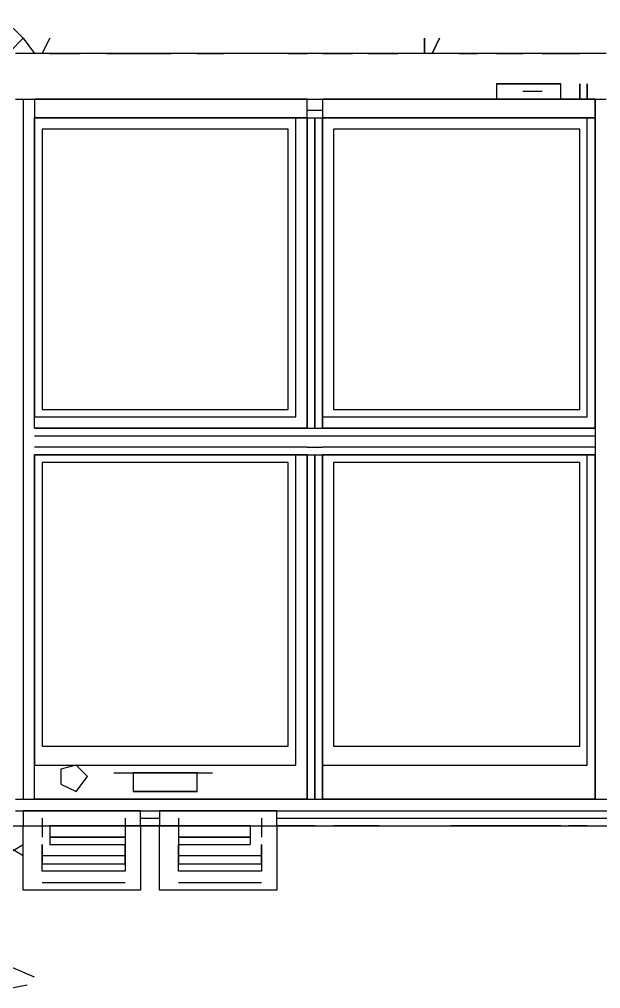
# Model space of a CAD drawing. Header units: millimetres. Extents: x 5 to 415, y 48 to 251.
# Drawn here: x 267.264 to 269.972, y 190.729 to 195.245 of the extents above; entities that cross this region are included whole.
import ezdxf

# ---------------------------------------------------------------- set-up
doc = ezdxf.new("R2010")
doc.units = ezdxf.units.MM
doc.layers.add('P', color=7, linetype='Continuous')

msp = doc.modelspace()

# ---------------------------------------------------------------- linework, layer by layer
at = {"layer": 'P'}
for points in [[(267.194, 195.245), (267.282, 195.157)], [(267.194, 195.245), (267.282, 195.157)], [(267.194, 195.245), (267.282, 195.157)], [(267.159, 195.033), (267.282, 195.157)], [(267.159, 195.033), (267.282, 195.157)], [(267.159, 195.033), (267.282, 195.157)], [(267.159, 195.033), (267.282, 195.157)], [(267.159, 195.033), (267.282, 195.157)], [(267.159, 195.033), (267.282, 195.157)], [(267.282, 195.157), (267.335, 195.086)], [(267.282, 195.157), (267.335, 195.086)], [(267.282, 195.157), (267.335, 195.086)], [(267.406, 195.157), (267.37, 195.086)], [(267.37, 195.086), (267.406, 195.157)], [(267.406, 195.157), (267.37, 195.086)], [(267.37, 195.086), (267.406, 195.157)], [(267.406, 195.157), (267.37, 195.086)], [(267.37, 195.086), (267.406, 195.157)], [(269.152, 195.086), (269.152, 195.157)], [(269.152, 195.157), (269.152, 195.086)], [(269.152, 195.086), (269.152, 195.157)], [(269.152, 195.157), (269.152, 195.086)], [(269.152, 195.086), (269.152, 195.157)], [(269.152, 195.157), (269.152, 195.086)], [(269.222, 195.157), (269.187, 195.086)], [(269.187, 195.086), (269.222, 195.157)], [(269.222, 195.157), (269.187, 195.086)], [(269.187, 195.086), (269.222, 195.157)], [(269.222, 195.157), (269.187, 195.086)], [(269.187, 195.086), (269.222, 195.157)], [(269.998, 195.086), (267.247, 195.086)], [(269.998, 195.086), (267.247, 195.086)], [(269.998, 195.086), (267.247, 195.086)], [(267.406, 195.086), (267.547, 195.086)], [(267.406, 195.086), (267.547, 195.086)], [(267.406, 195.086), (267.547, 195.086)], [(267.97, 195.086), (267.67, 195.086)], [(267.67, 195.086), (267.97, 195.086)], [(267.97, 195.086), (267.67, 195.086)], [(267.67, 195.086), (267.97, 195.086)], [(267.97, 195.086), (267.67, 195.086)], [(267.67, 195.086), (267.97, 195.086)], [(268.093, 195.086), (268.217, 195.086)], [(268.093, 195.086), (268.217, 195.086)], [(268.093, 195.086), (268.217, 195.086)], [(268.517, 195.086), (268.605, 195.086)], [(268.517, 195.086), (268.605, 195.086)], [(268.517, 195.086), (268.605, 195.086)], [(268.676, 195.086), (268.817, 195.086)], [(268.676, 195.086), (268.817, 195.086)], [(268.676, 195.086), (268.817, 195.086)], [(268.887, 195.086), (269.028, 195.086)], [(268.887, 195.086), (269.028, 195.086)], [(268.887, 195.086), (269.028, 195.086)], [(269.311, 195.086), (269.399, 195.086)], [(269.311, 195.086), (269.399, 195.086)], [(269.311, 195.086), (269.399, 195.086)], [(269.487, 195.086), (269.61, 195.086)], [(269.487, 195.086), (269.61, 195.086)], [(269.487, 195.086), (269.61, 195.086)], [(269.699, 195.086), (269.787, 195.086)], [(269.699, 195.086), (269.787, 195.086)], [(269.699, 195.086), (269.787, 195.086)], [(269.787, 195.086), (269.875, 195.086)], [(269.787, 195.086), (269.875, 195.086)], [(269.787, 195.086), (269.875, 195.086)], [(269.487, 194.945), (269.487, 194.874)], [(269.487, 194.945), (269.787, 194.945)], [(269.787, 194.945), (269.487, 194.945)], [(269.487, 194.945), (269.487, 194.874)], [(269.487, 194.945), (269.787, 194.945)], [(269.787, 194.945), (269.487, 194.945)], [(269.487, 194.945), (269.487, 194.874)], [(269.487, 194.945), (269.787, 194.945)], [(269.787, 194.945), (269.487, 194.945)], [(269.699, 194.945), (269.61, 194.945)], [(269.699, 194.945), (269.61, 194.945)], [(269.699, 194.945), (269.61, 194.945)], [(269.699, 194.945), (269.61, 194.945)], [(269.699, 194.945), (269.61, 194.945)], [(269.699, 194.945), (269.61, 194.945)], [(269.787, 194.874), (269.787, 194.945)], [(269.787, 194.874), (269.787, 194.945)], [(269.787, 194.874), (269.787, 194.945)], [(269.875, 194.945), (269.875, 194.874)], [(269.875, 194.945), (269.875, 194.874)], [(269.875, 194.874), (269.875, 194.945)], [(269.875, 194.945), (269.875, 194.874)], [(269.875, 194.945), (269.875, 194.874)], [(269.875, 194.945), (269.875, 194.874)], [(269.875, 194.874), (269.875, 194.945)], [(269.875, 194.945), (269.875, 194.874)], [(269.875, 194.945), (269.875, 194.874)], [(269.875, 194.945), (269.875, 194.874)], [(269.875, 194.874), (269.875, 194.945)], [(269.875, 194.945), (269.875, 194.874)], [(269.91, 194.874), (269.91, 194.945)], [(269.91, 194.874), (269.91, 194.945)], [(269.91, 194.945), (269.91, 194.874)], [(269.91, 194.874), (269.91, 194.945)], [(269.91, 194.874), (269.91, 194.945)], [(269.91, 194.874), (269.91, 194.945)], [(269.91, 194.945), (269.91, 194.874)], [(269.91, 194.874), (269.91, 194.945)], [(269.91, 194.874), (269.91, 194.945)], [(269.91, 194.874), (269.91, 194.945)], [(269.91, 194.945), (269.91, 194.874)], [(269.91, 194.874), (269.91, 194.945)], [(267.247, 194.874), (269.998, 194.874)], [(267.247, 194.874), (269.998, 194.874)], [(267.247, 194.874), (269.998, 194.874)], [(267.282, 194.874), (269.946, 194.874)], [(267.282, 194.874), (267.282, 191.611)], [(267.282, 194.874), (267.282, 191.611)], [(267.282, 194.874), (267.282, 191.611)], [(267.282, 194.874), (267.282, 191.611)], [(267.282, 194.874), (267.282, 194.786)], [(267.282, 194.874), (269.946, 194.874)], [(267.282, 194.874), (267.282, 191.611)], [(267.282, 194.874), (267.282, 191.611)], [(267.282, 194.874), (267.282, 191.611)], [(267.282, 194.874), (267.282, 191.611)], [(267.282, 194.874), (267.282, 194.786)], [(267.282, 194.874), (269.946, 194.874)], [(267.282, 194.874), (267.282, 191.611)], [(267.282, 194.874), (267.282, 191.611)], [(267.282, 194.874), (267.282, 191.611)], [(267.282, 194.874), (267.282, 191.611)], [(267.282, 194.874), (267.282, 194.786)], [(267.335, 194.874), (267.335, 194.786)], [(268.605, 194.874), (267.335, 194.874)], [(267.335, 194.874), (267.335, 194.786)], [(268.605, 194.874), (267.335, 194.874)], [(267.335, 194.874), (267.335, 194.786)], [(268.605, 194.874), (267.335, 194.874)], [(268.605, 194.786), (268.605, 194.874)], [(268.605, 194.786), (268.605, 194.874)], [(268.605, 194.786), (268.605, 194.874)], [(268.676, 194.874), (268.676, 194.786)], [(269.946, 194.874), (268.676, 194.874)], [(268.676, 194.874), (268.676, 194.786)], [(269.946, 194.874), (268.676, 194.874)], [(268.676, 194.874), (268.676, 194.786)], [(269.946, 194.874), (268.676, 194.874)], [(269.787, 194.874), (269.487, 194.874)], [(269.487, 194.874), (269.787, 194.874)], [(269.787, 194.874), (269.487, 194.874)], [(269.487, 194.874), (269.787, 194.874)], [(269.787, 194.874), (269.487, 194.874)], [(269.487, 194.874), (269.787, 194.874)], [(269.61, 194.91), (269.699, 194.91)], [(269.61, 194.91), (269.699, 194.91)], [(269.61, 194.91), (269.699, 194.91)], [(269.61, 194.91), (269.699, 194.91)], [(269.61, 194.91), (269.699, 194.91)], [(269.61, 194.91), (269.699, 194.91)], [(269.946, 194.786), (269.946, 194.874)], [(269.946, 194.874), (269.946, 191.611)], [(269.946, 194.874), (269.946, 194.786)], [(269.946, 194.786), (269.946, 194.874)], [(269.946, 194.874), (269.946, 191.611)], [(269.946, 194.874), (269.946, 194.786)], [(269.946, 194.786), (269.946, 194.874)], [(269.946, 194.874), (269.946, 191.611)], [(269.946, 194.874), (269.946, 194.786)], [(268.605, 194.822), (268.676, 194.822)], [(268.605, 194.822), (268.676, 194.822)], [(268.605, 194.822), (268.676, 194.822)], [(268.605, 194.822), (268.676, 194.822)], [(268.605, 194.822), (268.676, 194.822)], [(268.605, 194.822), (268.676, 194.822)], [(268.605, 194.822), (268.676, 194.822)], [(268.605, 194.822), (268.676, 194.822)], [(268.605, 194.822), (268.676, 194.822)], [(268.605, 194.822), (268.676, 194.822)], [(268.605, 194.822), (268.676, 194.822)], [(268.605, 194.822), (268.676, 194.822)], [(268.605, 194.822), (268.676, 194.822)], [(268.605, 194.822), (268.676, 194.822)], [(268.605, 194.822), (268.676, 194.822)], [(267.282, 194.786), (267.282, 193.34)], [(267.282, 194.786), (267.282, 193.34)], [(267.282, 194.786), (267.282, 193.34)], [(267.282, 194.786), (267.282, 193.34)], [(267.282, 194.786), (267.282, 193.34)], [(267.282, 194.786), (267.282, 193.34)], [(267.282, 194.786), (267.282, 193.34)], [(267.282, 194.786), (267.282, 193.34)], [(267.282, 194.786), (267.282, 193.34)], [(267.335, 194.786), (267.335, 193.393)], [(268.552, 194.786), (267.335, 194.786)], [(268.605, 194.786), (267.335, 194.786)], [(268.605, 194.786), (267.335, 194.786)], [(267.335, 194.786), (268.605, 194.786)], [(267.335, 193.34), (267.335, 194.786)], [(267.335, 194.786), (267.335, 193.393)], [(268.552, 194.786), (267.335, 194.786)], [(268.605, 194.786), (267.335, 194.786)], [(268.605, 194.786), (267.335, 194.786)], [(267.335, 194.786), (268.605, 194.786)], [(267.335, 193.34), (267.335, 194.786)], [(267.335, 194.786), (267.335, 193.393)], [(268.552, 194.786), (267.335, 194.786)], [(268.605, 194.786), (267.335, 194.786)], [(268.605, 194.786), (267.335, 194.786)], [(267.335, 194.786), (268.605, 194.786)], [(267.335, 193.34), (267.335, 194.786)], [(268.552, 193.393), (268.552, 194.786)], [(268.552, 193.393), (268.552, 194.786)], [(268.552, 193.393), (268.552, 194.786)], [(268.605, 193.34), (268.605, 194.786)], [(268.605, 193.34), (268.605, 194.786)], [(268.605, 193.34), (268.605, 194.786)], [(268.605, 194.786), (268.605, 193.34)], [(268.605, 193.34), (268.605, 194.786)], [(268.605, 194.786), (268.676, 194.786)], [(268.605, 193.34), (268.605, 194.786)], [(268.605, 193.34), (268.605, 194.786)], [(268.605, 193.34), (268.605, 194.786)], [(268.605, 194.786), (268.605, 193.34)], [(268.605, 193.34), (268.605, 194.786)], [(268.605, 194.786), (268.676, 194.786)], [(268.605, 193.34), (268.605, 194.786)], [(268.605, 193.34), (268.605, 194.786)], [(268.605, 193.34), (268.605, 194.786)], [(268.605, 194.786), (268.605, 193.34)], [(268.605, 193.34), (268.605, 194.786)], [(268.605, 194.786), (268.676, 194.786)], [(268.64, 194.786), (268.64, 193.34)], [(268.64, 194.786), (268.64, 193.34)], [(268.64, 193.34), (268.64, 194.786)], [(268.64, 193.34), (268.64, 194.786)], [(268.64, 193.34), (268.64, 194.786)], [(268.64, 193.34), (268.64, 194.786)], [(268.64, 194.786), (268.64, 193.34)], [(268.64, 194.786), (268.64, 193.34)], [(268.64, 193.34), (268.64, 194.786)], [(268.64, 193.34), (268.64, 194.786)], [(268.64, 193.34), (268.64, 194.786)], [(268.64, 193.34), (268.64, 194.786)], [(268.64, 194.786), (268.64, 193.34)], [(268.64, 194.786), (268.64, 193.34)], [(268.64, 193.34), (268.64, 194.786)], [(268.64, 193.34), (268.64, 194.786)], [(268.64, 193.34), (268.64, 194.786)], [(268.64, 193.34), (268.64, 194.786)], [(268.676, 194.786), (268.676, 193.393)], [(269.91, 194.786), (268.676, 194.786)], [(269.946, 194.786), (268.676, 194.786)], [(269.946, 194.786), (268.676, 194.786)], [(268.676, 194.786), (268.676, 193.34)], [(268.676, 194.786), (269.946, 194.786)], [(268.676, 193.34), (268.676, 194.786)], [(268.676, 194.786), (268.676, 193.393)], [(269.91, 194.786), (268.676, 194.786)], [(269.946, 194.786), (268.676, 194.786)], [(269.946, 194.786), (268.676, 194.786)], [(268.676, 194.786), (268.676, 193.34)], [(268.676, 194.786), (269.946, 194.786)], [(268.676, 193.34), (268.676, 194.786)], [(268.676, 194.786), (268.676, 193.393)], [(269.91, 194.786), (268.676, 194.786)], [(269.946, 194.786), (268.676, 194.786)], [(269.946, 194.786), (268.676, 194.786)], [(268.676, 194.786), (268.676, 193.34)], [(268.676, 194.786), (269.946, 194.786)], [(268.676, 193.34), (268.676, 194.786)], [(269.91, 193.393), (269.91, 194.786)], [(269.91, 193.393), (269.91, 194.786)], [(269.91, 193.393), (269.91, 194.786)], [(269.946, 193.34), (269.946, 194.786)], [(269.946, 193.34), (269.946, 194.786)], [(269.946, 193.34), (269.946, 194.786)], [(269.946, 194.786), (269.946, 193.34)], [(269.946, 193.34), (269.946, 194.786)], [(269.946, 193.34), (269.946, 194.786)], [(269.946, 193.34), (269.946, 194.786)], [(269.946, 194.786), (269.946, 193.34)], [(269.946, 193.34), (269.946, 194.786)], [(269.946, 193.34), (269.946, 194.786)], [(269.946, 193.34), (269.946, 194.786)], [(269.946, 194.786), (269.946, 193.34)], [(267.37, 194.733), (267.37, 193.428)], [(268.517, 194.733), (267.37, 194.733)], [(267.37, 194.733), (267.37, 193.428)], [(268.517, 194.733), (267.37, 194.733)], [(267.37, 194.733), (267.37, 193.428)], [(268.517, 194.733), (267.37, 194.733)], [(268.517, 193.428), (268.517, 194.733)], [(268.517, 193.428), (268.517, 194.733)], [(268.517, 193.428), (268.517, 194.733)], [(268.728, 194.733), (268.728, 193.428)], [(269.875, 194.733), (268.728, 194.733)], [(268.728, 194.733), (268.728, 193.428)], [(269.875, 194.733), (268.728, 194.733)], [(268.728, 194.733), (268.728, 193.428)], [(269.875, 194.733), (268.728, 194.733)], [(269.875, 193.428), (269.875, 194.733)], [(269.875, 193.428), (269.875, 194.733)], [(269.875, 193.428), (269.875, 194.733)], [(267.37, 193.428), (268.517, 193.428)], [(267.37, 193.428), (268.517, 193.428)], [(267.37, 193.428), (268.517, 193.428)], [(268.728, 193.428), (269.875, 193.428)], [(268.728, 193.428), (269.875, 193.428)], [(268.728, 193.428), (269.875, 193.428)], [(267.335, 193.393), (268.552, 193.393)], [(267.335, 193.393), (268.552, 193.393)], [(267.335, 193.393), (268.552, 193.393)], [(268.676, 193.393), (269.91, 193.393)], [(268.676, 193.393), (269.91, 193.393)], [(268.676, 193.393), (269.91, 193.393)], [(267.282, 193.34), (267.282, 193.216)], [(267.282, 193.34), (267.282, 193.216)], [(267.282, 193.34), (267.282, 193.216)], [(267.335, 193.34), (268.605, 193.34)], [(267.335, 193.34), (268.605, 193.34)], [(268.605, 193.34), (267.335, 193.34)], [(267.335, 193.34), (268.605, 193.34)], [(267.335, 193.34), (268.605, 193.34)], [(268.605, 193.34), (267.335, 193.34)], [(267.335, 193.34), (268.605, 193.34)], [(267.335, 193.34), (268.605, 193.34)], [(268.605, 193.34), (267.335, 193.34)], [(268.605, 193.34), (268.676, 193.34)], [(268.605, 193.34), (268.676, 193.34)], [(268.605, 193.34), (268.676, 193.34)], [(268.605, 193.34), (268.676, 193.34)], [(268.605, 193.34), (268.676, 193.34)], [(268.605, 193.34), (268.676, 193.34)], [(268.676, 193.34), (269.946, 193.34)], [(268.676, 193.34), (269.946, 193.34)], [(269.946, 193.34), (268.676, 193.34)], [(268.676, 193.34), (269.946, 193.34)], [(268.676, 193.34), (269.946, 193.34)], [(269.946, 193.34), (268.676, 193.34)], [(268.676, 193.34), (269.946, 193.34)], [(268.676, 193.34), (269.946, 193.34)], [(269.946, 193.34), (268.676, 193.34)], [(269.946, 193.34), (269.946, 193.216)], [(269.946, 193.34), (269.946, 193.216)], [(269.946, 193.34), (269.946, 193.216)], [(269.946, 193.34), (269.946, 193.216)], [(269.946, 193.34), (269.946, 193.216)], [(269.946, 193.34), (269.946, 193.216)], [(267.335, 193.305), (268.605, 193.305)], [(267.335, 193.305), (268.605, 193.305)], [(267.335, 193.305), (268.605, 193.305)], [(268.605, 193.305), (268.676, 193.305)], [(268.605, 193.305), (268.676, 193.305)], [(268.605, 193.305), (268.676, 193.305)], [(268.605, 193.305), (268.676, 193.305)], [(268.605, 193.305), (268.676, 193.305)], [(268.605, 193.305), (268.676, 193.305)], [(268.605, 193.305), (268.676, 193.305)], [(268.605, 193.305), (268.676, 193.305)], [(268.605, 193.305), (268.676, 193.305)], [(268.605, 193.305), (268.676, 193.305)], [(268.605, 193.305), (268.676, 193.305)], [(268.605, 193.305), (268.676, 193.305)], [(268.676, 193.305), (269.946, 193.305)], [(268.676, 193.305), (269.946, 193.305)], [(268.676, 193.305), (269.946, 193.305)], [(268.605, 193.252), (267.335, 193.252)], [(268.605, 193.252), (267.335, 193.252)], [(268.605, 193.252), (267.335, 193.252)], [(268.605, 193.252), (268.676, 193.252)], [(268.605, 193.252), (268.676, 193.252)], [(268.605, 193.252), (268.676, 193.252)], [(268.605, 193.252), (268.676, 193.252)], [(268.605, 193.252), (268.676, 193.252)], [(268.605, 193.252), (268.676, 193.252)], [(268.605, 193.252), (268.676, 193.252)], [(268.605, 193.252), (268.676, 193.252)], [(268.605, 193.252), (268.676, 193.252)], [(268.605, 193.252), (268.676, 193.252)], [(268.605, 193.252), (268.676, 193.252)], [(268.605, 193.252), (268.676, 193.252)], [(268.605, 193.252), (268.676, 193.252)], [(268.605, 193.252), (268.676, 193.252)], [(268.605, 193.252), (268.676, 193.252)], [(269.946, 193.252), (268.676, 193.252)], [(269.946, 193.252), (268.676, 193.252)], [(269.946, 193.252), (268.676, 193.252)], [(267.282, 193.216), (267.282, 191.611)], [(267.282, 193.216), (267.282, 191.611)], [(267.282, 193.216), (267.282, 191.611)], [(267.282, 193.216), (267.282, 191.611)], [(267.282, 193.216), (267.282, 191.611)], [(267.282, 193.216), (267.282, 191.611)], [(267.282, 193.216), (267.282, 191.611)], [(267.282, 193.216), (267.282, 191.611)], [(267.282, 193.216), (267.282, 191.611)], [(268.605, 193.216), (267.335, 193.216)], [(268.605, 193.216), (267.335, 193.216)], [(267.335, 193.216), (268.605, 193.216)], [(267.335, 191.611), (267.335, 193.216)], [(267.335, 193.216), (267.335, 191.77)], [(268.552, 193.216), (267.335, 193.216)], [(268.605, 193.216), (267.335, 193.216)], [(268.605, 193.216), (267.335, 193.216)], [(267.335, 193.216), (268.605, 193.216)], [(267.335, 191.611), (267.335, 193.216)], [(267.335, 193.216), (267.335, 191.77)], [(268.552, 193.216), (267.335, 193.216)], [(268.605, 193.216), (267.335, 193.216)], [(268.605, 193.216), (267.335, 193.216)], [(267.335, 193.216), (268.605, 193.216)], [(267.335, 191.611), (267.335, 193.216)], [(267.335, 193.216), (267.335, 191.77)], [(268.552, 193.216), (267.335, 193.216)], [(268.552, 191.77), (268.552, 193.216)], [(268.552, 191.77), (268.552, 193.216)], [(268.552, 191.77), (268.552, 193.216)], [(268.605, 191.611), (268.605, 193.216)], [(268.605, 191.611), (268.605, 193.216)], [(268.605, 191.611), (268.605, 193.216)], [(268.605, 193.216), (268.605, 191.611)], [(268.605, 191.611), (268.605, 193.216)], [(268.605, 193.216), (268.676, 193.216)], [(268.605, 191.611), (268.605, 193.216)], [(268.605, 191.611), (268.605, 193.216)], [(268.605, 191.611), (268.605, 193.216)], [(268.605, 193.216), (268.605, 191.611)], [(268.605, 191.611), (268.605, 193.216)], [(268.605, 193.216), (268.676, 193.216)], [(268.605, 191.611), (268.605, 193.216)], [(268.605, 191.611), (268.605, 193.216)], [(268.605, 191.611), (268.605, 193.216)], [(268.605, 193.216), (268.605, 191.611)], [(268.605, 191.611), (268.605, 193.216)], [(268.605, 193.216), (268.676, 193.216)], [(268.64, 193.216), (268.64, 191.611)], [(268.64, 193.216), (268.64, 191.611)], [(268.64, 191.611), (268.64, 193.216)], [(268.64, 191.611), (268.64, 193.216)], [(268.64, 191.611), (268.64, 193.216)], [(268.64, 191.611), (268.64, 193.216)], [(268.64, 193.216), (268.64, 191.611)], [(268.64, 193.216), (268.64, 191.611)], [(268.64, 191.611), (268.64, 193.216)], [(268.64, 191.611), (268.64, 193.216)], [(268.64, 191.611), (268.64, 193.216)], [(268.64, 191.611), (268.64, 193.216)], [(268.64, 193.216), (268.64, 191.611)], [(268.64, 193.216), (268.64, 191.611)], [(268.64, 191.611), (268.64, 193.216)], [(268.64, 191.611), (268.64, 193.216)], [(268.64, 191.611), (268.64, 193.216)], [(268.64, 191.611), (268.64, 193.216)], [(269.946, 193.216), (268.676, 193.216)], [(269.946, 193.216), (268.676, 193.216)], [(268.676, 193.216), (268.676, 191.611)], [(268.676, 191.611), (268.676, 193.216)], [(268.676, 193.216), (269.946, 193.216)], [(269.91, 193.216), (268.676, 193.216)], [(268.676, 193.216), (268.676, 191.77)], [(269.946, 193.216), (268.676, 193.216)], [(269.946, 193.216), (268.676, 193.216)], [(268.676, 193.216), (268.676, 191.611)], [(268.676, 191.611), (268.676, 193.216)], [(268.676, 193.216), (269.946, 193.216)], [(269.91, 193.216), (268.676, 193.216)], [(268.676, 193.216), (268.676, 191.77)], [(269.946, 193.216), (268.676, 193.216)], [(269.946, 193.216), (268.676, 193.216)], [(268.676, 193.216), (268.676, 191.611)], [(268.676, 191.611), (268.676, 193.216)], [(268.676, 193.216), (269.946, 193.216)], [(269.91, 193.216), (268.676, 193.216)], [(268.676, 193.216), (268.676, 191.77)], [(269.91, 191.77), (269.91, 193.216)], [(269.91, 191.77), (269.91, 193.216)], [(269.91, 191.77), (269.91, 193.216)], [(269.946, 191.611), (269.946, 193.216)], [(269.946, 191.611), (269.946, 193.216)], [(269.946, 191.611), (269.946, 193.216)], [(269.946, 193.216), (269.946, 191.611)], [(269.946, 191.611), (269.946, 193.216)], [(269.946, 191.611), (269.946, 193.216)], [(269.946, 191.611), (269.946, 193.216)], [(269.946, 193.216), (269.946, 191.611)], [(269.946, 191.611), (269.946, 193.216)], [(269.946, 191.611), (269.946, 193.216)], [(269.946, 191.611), (269.946, 193.216)], [(269.946, 193.216), (269.946, 191.611)], [(267.37, 193.181), (267.37, 191.858)], [(268.517, 193.181), (267.37, 193.181)], [(267.37, 193.181), (267.37, 191.858)], [(268.517, 193.181), (267.37, 193.181)], [(267.37, 193.181), (267.37, 191.858)], [(268.517, 193.181), (267.37, 193.181)], [(268.517, 191.858), (268.517, 193.181)], [(268.517, 191.858), (268.517, 193.181)], [(268.517, 191.858), (268.517, 193.181)], [(268.728, 193.181), (268.728, 191.858)], [(269.875, 193.181), (268.728, 193.181)], [(268.728, 193.181), (268.728, 191.858)], [(269.875, 193.181), (268.728, 193.181)], [(268.728, 193.181), (268.728, 191.858)], [(269.875, 193.181), (268.728, 193.181)], [(269.875, 191.858), (269.875, 193.181)], [(269.875, 191.858), (269.875, 193.181)], [(269.875, 191.858), (269.875, 193.181)], [(267.37, 191.858), (268.517, 191.858)], [(267.37, 191.858), (268.517, 191.858)], [(267.37, 191.858), (268.517, 191.858)], [(268.728, 191.858), (269.875, 191.858)], [(268.728, 191.858), (269.875, 191.858)], [(268.728, 191.858), (269.875, 191.858)], [(267.335, 191.77), (268.552, 191.77)], [(267.335, 191.77), (268.552, 191.77)], [(267.335, 191.77), (268.552, 191.77)], [(267.529, 191.77), (267.458, 191.752)], [(267.529, 191.77), (267.458, 191.752)], [(267.529, 191.77), (267.458, 191.752)], [(267.458, 191.752), (267.458, 191.682)], [(267.458, 191.752), (267.458, 191.682)], [(267.458, 191.752), (267.458, 191.682)], [(267.582, 191.717), (267.529, 191.77)], [(267.582, 191.717), (267.529, 191.77)], [(267.582, 191.717), (267.529, 191.77)], [(267.705, 191.77), (268.164, 191.77)], [(267.705, 191.77), (268.164, 191.77)], [(267.705, 191.77), (268.164, 191.77)], [(267.705, 191.77), (268.164, 191.77)], [(267.705, 191.77), (268.164, 191.77)], [(267.705, 191.77), (268.164, 191.77)], [(268.676, 191.77), (269.91, 191.77)], [(268.676, 191.77), (269.91, 191.77)], [(268.676, 191.77), (269.91, 191.77)], [(269.064, 191.77), (269.522, 191.77)], [(269.064, 191.77), (269.522, 191.77)], [(269.064, 191.77), (269.522, 191.77)], [(269.064, 191.77), (269.522, 191.77)], [(269.064, 191.77), (269.522, 191.77)], [(269.064, 191.77), (269.522, 191.77)], [(269.064, 191.77), (269.522, 191.77)], [(269.064, 191.77), (269.522, 191.77)], [(269.064, 191.77), (269.522, 191.77)], [(269.064, 191.77), (269.522, 191.77)], [(269.064, 191.77), (269.522, 191.77)], [(269.064, 191.77), (269.522, 191.77)], [(267.529, 191.647), (267.582, 191.717)], [(267.529, 191.647), (267.582, 191.717)], [(267.529, 191.647), (267.582, 191.717)], [(267.705, 191.735), (268.164, 191.735)], [(267.705, 191.735), (268.164, 191.735)], [(267.705, 191.735), (268.164, 191.735)], [(267.705, 191.735), (268.164, 191.735)], [(267.705, 191.735), (268.164, 191.735)], [(267.705, 191.735), (268.164, 191.735)], [(267.794, 191.735), (267.794, 191.647)], [(267.794, 191.735), (268.093, 191.735)], [(268.093, 191.735), (267.794, 191.735)], [(267.794, 191.735), (267.794, 191.647)], [(267.794, 191.735), (268.093, 191.735)], [(268.093, 191.735), (267.794, 191.735)], [(267.794, 191.735), (267.794, 191.647)], [(267.794, 191.735), (268.093, 191.735)], [(268.093, 191.735), (267.794, 191.735)], [(268.093, 191.647), (268.093, 191.735)], [(268.093, 191.647), (268.093, 191.735)], [(268.093, 191.647), (268.093, 191.735)], [(267.458, 191.682), (267.529, 191.647)], [(267.458, 191.682), (267.529, 191.647)], [(267.458, 191.682), (267.529, 191.647)], [(268.093, 191.647), (267.794, 191.647)], [(267.794, 191.647), (268.093, 191.647)], [(268.093, 191.647), (267.794, 191.647)], [(267.794, 191.647), (268.093, 191.647)], [(268.093, 191.647), (267.794, 191.647)], [(267.794, 191.647), (268.093, 191.647)], [(267.247, 191.611), (267.335, 191.611)], [(267.247, 191.611), (267.335, 191.611)], [(267.247, 191.611), (267.335, 191.611)], [(267.335, 191.611), (268.605, 191.611)], [(267.335, 191.611), (268.605, 191.611)], [(268.605, 191.611), (267.335, 191.611)], [(267.335, 191.611), (268.605, 191.611)], [(267.335, 191.611), (268.605, 191.611)], [(268.605, 191.611), (267.335, 191.611)], [(267.335, 191.611), (268.605, 191.611)], [(267.335, 191.611), (268.605, 191.611)], [(268.605, 191.611), (267.335, 191.611)], [(268.605, 191.611), (268.676, 191.611)], [(268.605, 191.611), (268.676, 191.611)], [(268.605, 191.611), (268.676, 191.611)], [(268.676, 191.611), (269.946, 191.611)], [(268.676, 191.611), (269.946, 191.611)], [(269.946, 191.611), (268.676, 191.611)], [(268.676, 191.611), (269.946, 191.611)], [(268.676, 191.611), (269.946, 191.611)], [(269.946, 191.611), (268.676, 191.611)], [(268.676, 191.611), (269.946, 191.611)], [(268.676, 191.611), (269.946, 191.611)], [(269.946, 191.611), (268.676, 191.611)], [(269.946, 191.611), (270.034, 191.611)], [(269.946, 191.611), (270.034, 191.611)], [(269.946, 191.611), (270.034, 191.611)], [(267.247, 191.558), (267.335, 191.558)], [(267.247, 191.558), (267.335, 191.558)], [(267.247, 191.558), (267.335, 191.558)], [(267.247, 191.558), (267.335, 191.558)], [(267.247, 191.558), (267.335, 191.558)], [(267.247, 191.558), (267.335, 191.558)], [(267.247, 191.558), (267.335, 191.558)], [(267.247, 191.558), (267.335, 191.558)], [(267.247, 191.558), (267.335, 191.558)], [(267.247, 191.558), (267.335, 191.558)], [(267.247, 191.558), (267.335, 191.558)], [(267.247, 191.558), (267.335, 191.558)], [(267.247, 191.558), (267.335, 191.558)], [(267.247, 191.558), (267.335, 191.558)], [(267.247, 191.558), (267.335, 191.558)], [(267.282, 191.558), (267.282, 191.488)], [(267.37, 191.558), (267.282, 191.558)], [(267.282, 191.558), (267.282, 191.488)], [(267.37, 191.558), (267.282, 191.558)], [(267.282, 191.558), (267.282, 191.488)], [(267.37, 191.558), (267.282, 191.558)], [(267.335, 191.558), (268.605, 191.558)], [(267.335, 191.558), (268.605, 191.558)], [(267.335, 191.558), (268.605, 191.558)], [(267.758, 191.558), (267.37, 191.558)], [(267.758, 191.558), (267.37, 191.558)], [(267.758, 191.558), (267.37, 191.558)], [(267.829, 191.558), (267.758, 191.558)], [(267.829, 191.558), (267.758, 191.558)], [(267.829, 191.558), (267.758, 191.558)], [(267.829, 191.488), (267.829, 191.558)], [(267.829, 191.488), (267.829, 191.558)], [(267.829, 191.488), (267.829, 191.558)], [(267.917, 191.558), (267.917, 191.488)], [(268.005, 191.558), (267.917, 191.558)], [(267.917, 191.558), (267.917, 191.488)], [(268.005, 191.558), (267.917, 191.558)], [(267.917, 191.558), (267.917, 191.488)], [(268.005, 191.558), (267.917, 191.558)], [(268.393, 191.558), (268.005, 191.558)], [(268.393, 191.558), (268.005, 191.558)], [(268.393, 191.558), (268.005, 191.558)], [(268.464, 191.558), (268.393, 191.558)], [(268.464, 191.558), (268.393, 191.558)], [(268.464, 191.558), (268.393, 191.558)], [(268.464, 191.488), (268.464, 191.558)], [(268.464, 191.488), (268.464, 191.558)], [(268.464, 191.488), (268.464, 191.558)], [(268.605, 191.558), (268.676, 191.558)], [(268.605, 191.558), (268.676, 191.558)], [(268.605, 191.558), (268.676, 191.558)], [(268.605, 191.558), (268.676, 191.558)], [(268.605, 191.558), (268.676, 191.558)], [(268.605, 191.558), (268.676, 191.558)], [(268.605, 191.558), (268.676, 191.558)], [(268.605, 191.558), (268.676, 191.558)], [(268.605, 191.558), (268.676, 191.558)], [(268.605, 191.558), (268.676, 191.558)], [(268.605, 191.558), (268.676, 191.558)], [(268.605, 191.558), (268.676, 191.558)], [(268.605, 191.558), (268.676, 191.558)], [(268.605, 191.558), (268.676, 191.558)], [(268.605, 191.558), (268.676, 191.558)], [(268.676, 191.558), (269.946, 191.558)], [(268.676, 191.558), (269.946, 191.558)], [(268.676, 191.558), (269.946, 191.558)], [(269.946, 191.558), (270.034, 191.558)], [(269.946, 191.558), (270.034, 191.558)], [(269.946, 191.558), (270.034, 191.558)], [(269.946, 191.558), (270.034, 191.558)], [(269.946, 191.558), (270.034, 191.558)], [(269.946, 191.558), (270.034, 191.558)], [(269.946, 191.558), (270.034, 191.558)], [(269.946, 191.558), (270.034, 191.558)], [(269.946, 191.558), (270.034, 191.558)], [(269.946, 191.558), (270.034, 191.558)], [(269.946, 191.558), (270.034, 191.558)], [(269.946, 191.558), (270.034, 191.558)], [(269.946, 191.558), (270.034, 191.558)], [(269.946, 191.558), (270.034, 191.558)], [(269.946, 191.558), (270.034, 191.558)], [(259.927, 191.488), (281.887, 191.488)], [(259.927, 191.488), (281.887, 191.488)], [(259.927, 191.488), (281.887, 191.488)], [(267.282, 191.188), (267.282, 191.488)], [(267.282, 191.488), (267.37, 191.488)], [(267.282, 191.488), (267.37, 191.488)], [(267.282, 191.188), (267.282, 191.488)], [(267.282, 191.488), (267.37, 191.488)], [(267.282, 191.488), (267.37, 191.488)], [(267.282, 191.188), (267.282, 191.488)], [(267.282, 191.488), (267.37, 191.488)], [(267.282, 191.488), (267.37, 191.488)], [(267.37, 191.523), (267.37, 191.435)], [(267.37, 191.523), (267.37, 191.435)], [(267.37, 191.523), (267.37, 191.435)], [(267.37, 191.523), (267.37, 191.435)], [(267.37, 191.523), (267.37, 191.435)], [(267.37, 191.523), (267.37, 191.435)], [(267.758, 191.488), (267.406, 191.488)], [(267.406, 191.488), (267.758, 191.488)], [(267.406, 191.488), (267.406, 191.4)], [(267.406, 191.488), (267.758, 191.488)], [(267.758, 191.488), (267.406, 191.488)], [(267.758, 191.488), (267.406, 191.488)], [(267.406, 191.488), (267.758, 191.488)], [(267.406, 191.488), (267.406, 191.4)], [(267.406, 191.488), (267.758, 191.488)], [(267.758, 191.488), (267.406, 191.488)], [(267.758, 191.488), (267.406, 191.488)], [(267.406, 191.488), (267.758, 191.488)], [(267.406, 191.488), (267.406, 191.4)], [(267.406, 191.488), (267.758, 191.488)], [(267.758, 191.488), (267.406, 191.488)], [(267.758, 191.488), (267.547, 191.488)], [(267.758, 191.488), (267.547, 191.488)], [(267.758, 191.488), (267.547, 191.488)], [(267.758, 191.523), (267.758, 191.435)], [(267.758, 191.523), (267.758, 191.435)], [(267.758, 191.523), (267.758, 191.435)], [(267.758, 191.523), (267.758, 191.435)], [(267.758, 191.523), (267.758, 191.435)], [(267.758, 191.523), (267.758, 191.435)], [(267.758, 191.488), (267.829, 191.488)], [(267.758, 191.488), (267.758, 191.4)], [(267.758, 191.488), (267.829, 191.488)], [(268.005, 191.488), (267.758, 191.488)], [(267.758, 191.488), (267.829, 191.488)], [(267.758, 191.488), (267.758, 191.4)], [(267.758, 191.488), (267.829, 191.488)], [(268.005, 191.488), (267.758, 191.488)], [(267.758, 191.488), (267.829, 191.488)], [(267.758, 191.488), (267.758, 191.4)], [(267.758, 191.488), (267.829, 191.488)], [(268.005, 191.488), (267.758, 191.488)], [(267.829, 191.523), (267.917, 191.523)], [(267.829, 191.523), (267.917, 191.523)], [(267.829, 191.523), (267.917, 191.523)], [(267.829, 191.523), (267.917, 191.523)], [(267.829, 191.523), (267.917, 191.523)], [(267.829, 191.523), (267.917, 191.523)], [(267.829, 191.523), (267.917, 191.523)], [(267.829, 191.523), (267.917, 191.523)], [(267.829, 191.523), (267.917, 191.523)], [(267.829, 191.523), (267.917, 191.523)], [(267.829, 191.523), (267.917, 191.523)], [(267.829, 191.523), (267.917, 191.523)], [(267.829, 191.523), (267.917, 191.523)], [(267.829, 191.523), (267.917, 191.523)], [(267.829, 191.523), (267.917, 191.523)], [(267.829, 191.488), (267.829, 191.188)], [(267.917, 191.488), (267.829, 191.488)], [(267.917, 191.488), (267.829, 191.488)], [(267.829, 191.488), (267.917, 191.488)], [(267.829, 191.488), (267.917, 191.488)], [(267.829, 191.488), (267.829, 191.188)], [(267.917, 191.488), (267.829, 191.488)], [(267.917, 191.488), (267.829, 191.488)], [(267.829, 191.488), (267.917, 191.488)], [(267.829, 191.488), (267.917, 191.488)], [(267.829, 191.488), (267.829, 191.188)], [(267.917, 191.488), (267.829, 191.488)], [(267.917, 191.488), (267.829, 191.488)], [(267.829, 191.488), (267.917, 191.488)], [(267.829, 191.488), (267.917, 191.488)], [(267.917, 191.188), (267.917, 191.488)], [(267.917, 191.488), (268.005, 191.488)], [(267.917, 191.488), (268.005, 191.488)], [(267.917, 191.188), (267.917, 191.488)], [(267.917, 191.488), (268.005, 191.488)], [(267.917, 191.488), (268.005, 191.488)], [(267.917, 191.188), (267.917, 191.488)], [(267.917, 191.488), (268.005, 191.488)], [(267.917, 191.488), (268.005, 191.488)], [(268.005, 191.523), (268.005, 191.435)], [(268.005, 191.523), (268.005, 191.435)], [(268.005, 191.523), (268.005, 191.435)], [(268.005, 191.523), (268.005, 191.435)], [(268.005, 191.523), (268.005, 191.435)], [(268.005, 191.523), (268.005, 191.435)], [(268.34, 191.488), (268.005, 191.488)], [(268.005, 191.488), (268.34, 191.488)], [(268.005, 191.488), (268.005, 191.4)], [(268.005, 191.488), (268.34, 191.488)], [(268.34, 191.488), (268.005, 191.488)], [(268.34, 191.488), (268.005, 191.488)], [(268.005, 191.488), (268.34, 191.488)], [(268.005, 191.488), (268.005, 191.4)], [(268.005, 191.488), (268.34, 191.488)], [(268.34, 191.488), (268.005, 191.488)], [(268.34, 191.488), (268.005, 191.488)], [(268.005, 191.488), (268.34, 191.488)], [(268.005, 191.488), (268.005, 191.4)], [(268.005, 191.488), (268.34, 191.488)], [(268.34, 191.488), (268.005, 191.488)], [(268.34, 191.488), (268.34, 191.4)], [(268.34, 191.488), (268.34, 191.4)], [(268.34, 191.488), (268.34, 191.4)], [(268.393, 191.523), (268.393, 191.435)], [(268.393, 191.523), (268.393, 191.435)], [(268.393, 191.523), (268.393, 191.435)], [(268.393, 191.523), (268.393, 191.435)], [(268.393, 191.523), (268.393, 191.435)], [(268.393, 191.523), (268.393, 191.435)], [(268.393, 191.488), (268.464, 191.488)], [(268.393, 191.488), (268.464, 191.488)], [(268.393, 191.488), (268.464, 191.488)], [(268.393, 191.488), (268.464, 191.488)], [(268.393, 191.488), (268.464, 191.488)], [(268.393, 191.488), (268.464, 191.488)], [(268.464, 191.523), (270.969, 191.523)], [(268.464, 191.523), (270.969, 191.523)], [(268.464, 191.523), (270.969, 191.523)], [(268.464, 191.523), (270.969, 191.523)], [(268.464, 191.523), (270.969, 191.523)], [(268.464, 191.523), (270.969, 191.523)], [(268.464, 191.523), (270.969, 191.523)], [(268.464, 191.523), (270.969, 191.523)], [(268.464, 191.523), (270.969, 191.523)], [(268.464, 191.523), (270.969, 191.523)], [(268.464, 191.523), (270.969, 191.523)], [(268.464, 191.523), (270.969, 191.523)], [(268.464, 191.523), (270.969, 191.523)], [(268.464, 191.523), (270.969, 191.523)], [(268.464, 191.523), (270.969, 191.523)], [(268.464, 191.488), (268.64, 191.488)], [(268.64, 191.488), (268.464, 191.488)], [(268.464, 191.488), (268.464, 191.188)], [(268.464, 191.488), (270.969, 191.488)], [(268.464, 191.488), (270.969, 191.488)], [(268.464, 191.488), (268.64, 191.488)], [(268.64, 191.488), (268.464, 191.488)], [(268.464, 191.488), (268.464, 191.188)], [(268.464, 191.488), (270.969, 191.488)], [(268.464, 191.488), (270.969, 191.488)], [(268.464, 191.488), (268.64, 191.488)], [(268.64, 191.488), (268.464, 191.488)], [(268.464, 191.488), (268.464, 191.188)], [(268.464, 191.488), (270.969, 191.488)], [(268.464, 191.488), (270.969, 191.488)], [(268.728, 191.488), (268.94, 191.488)], [(268.94, 191.488), (268.728, 191.488)], [(268.728, 191.488), (268.94, 191.488)], [(268.94, 191.488), (268.728, 191.488)], [(268.728, 191.488), (268.94, 191.488)], [(268.94, 191.488), (268.728, 191.488)], [(269.275, 191.488), (269.487, 191.488)], [(269.487, 191.488), (269.275, 191.488)], [(269.275, 191.488), (269.487, 191.488)], [(269.487, 191.488), (269.275, 191.488)], [(269.275, 191.488), (269.487, 191.488)], [(269.487, 191.488), (269.275, 191.488)], [(269.575, 191.488), (269.487, 191.488)], [(269.575, 191.488), (269.487, 191.488)], [(269.575, 191.488), (269.487, 191.488)], [(269.575, 191.488), (269.787, 191.488)], [(269.787, 191.488), (269.575, 191.488)], [(269.575, 191.488), (269.787, 191.488)], [(269.787, 191.488), (269.575, 191.488)], [(269.575, 191.488), (269.787, 191.488)], [(269.787, 191.488), (269.575, 191.488)], [(269.91, 191.488), (269.822, 191.488)], [(269.91, 191.488), (269.822, 191.488)], [(269.91, 191.488), (269.822, 191.488)], [(267.758, 191.435), (267.406, 191.435)], [(267.758, 191.435), (267.406, 191.435)], [(267.406, 191.435), (267.758, 191.435)], [(267.758, 191.435), (267.406, 191.435)], [(267.758, 191.435), (267.406, 191.435)], [(267.406, 191.435), (267.758, 191.435)], [(267.758, 191.435), (267.406, 191.435)], [(267.758, 191.435), (267.406, 191.435)], [(267.406, 191.435), (267.758, 191.435)], [(268.34, 191.435), (268.005, 191.435)], [(268.34, 191.435), (268.005, 191.435)], [(268.005, 191.435), (268.34, 191.435)], [(268.34, 191.435), (268.005, 191.435)], [(268.34, 191.435), (268.005, 191.435)], [(268.005, 191.435), (268.34, 191.435)], [(268.34, 191.435), (268.005, 191.435)], [(268.34, 191.435), (268.005, 191.435)], [(268.005, 191.435), (268.34, 191.435)], [(267.194, 191.347), (267.282, 191.4)], [(267.282, 191.347), (267.194, 191.4)], [(267.194, 191.347), (267.282, 191.4)], [(267.282, 191.347), (267.194, 191.4)], [(267.194, 191.347), (267.282, 191.4)], [(267.282, 191.347), (267.194, 191.4)], [(267.37, 191.276), (267.37, 191.4)], [(267.37, 191.4), (267.37, 191.311)], [(267.37, 191.276), (267.37, 191.4)], [(267.37, 191.4), (267.37, 191.311)], [(267.37, 191.276), (267.37, 191.4)], [(267.37, 191.4), (267.37, 191.311)], [(267.406, 191.4), (267.758, 191.4)], [(267.406, 191.4), (267.758, 191.4)], [(267.406, 191.4), (267.758, 191.4)], [(267.758, 191.4), (267.758, 191.276)], [(267.758, 191.311), (267.758, 191.4)], [(267.758, 191.4), (267.758, 191.276)], [(267.758, 191.311), (267.758, 191.4)], [(267.758, 191.4), (267.758, 191.276)], [(267.758, 191.311), (267.758, 191.4)], [(268.005, 191.276), (268.005, 191.4)], [(268.005, 191.4), (268.34, 191.4)], [(268.005, 191.4), (268.005, 191.311)], [(268.005, 191.276), (268.005, 191.4)], [(268.005, 191.4), (268.34, 191.4)], [(268.005, 191.4), (268.005, 191.311)], [(268.005, 191.276), (268.005, 191.4)], [(268.005, 191.4), (268.34, 191.4)], [(268.005, 191.4), (268.005, 191.311)], [(268.393, 191.4), (268.393, 191.276)], [(268.393, 191.311), (268.393, 191.4)], [(268.393, 191.4), (268.393, 191.276)], [(268.393, 191.311), (268.393, 191.4)], [(268.393, 191.4), (268.393, 191.276)], [(268.393, 191.311), (268.393, 191.4)], [(267.758, 191.347), (267.37, 191.347)], [(267.758, 191.347), (267.37, 191.347)], [(267.758, 191.347), (267.37, 191.347)], [(267.758, 191.347), (267.37, 191.347)], [(267.758, 191.347), (267.37, 191.347)], [(267.758, 191.347), (267.37, 191.347)], [(268.393, 191.347), (268.005, 191.347)], [(268.393, 191.347), (268.005, 191.347)], [(268.393, 191.347), (268.005, 191.347)], [(268.393, 191.347), (268.005, 191.347)], [(268.393, 191.347), (268.005, 191.347)], [(268.393, 191.347), (268.005, 191.347)], [(267.37, 191.311), (267.758, 191.311)], [(267.37, 191.311), (267.758, 191.311)], [(267.37, 191.311), (267.758, 191.311)], [(268.005, 191.311), (268.393, 191.311)], [(268.005, 191.311), (268.393, 191.311)], [(268.005, 191.311), (268.393, 191.311)], [(267.758, 191.276), (267.37, 191.276)], [(267.758, 191.276), (267.37, 191.276)], [(267.758, 191.276), (267.37, 191.276)], [(268.393, 191.276), (268.005, 191.276)], [(268.393, 191.276), (268.005, 191.276)], [(268.393, 191.276), (268.005, 191.276)], [(267.37, 191.223), (267.758, 191.223)], [(267.37, 191.223), (267.758, 191.223)], [(267.37, 191.223), (267.758, 191.223)], [(268.005, 191.223), (268.393, 191.223)], [(268.005, 191.223), (268.393, 191.223)], [(268.005, 191.223), (268.393, 191.223)], [(267.829, 191.188), (267.282, 191.188)], [(267.829, 191.188), (267.282, 191.188)], [(267.829, 191.188), (267.282, 191.188)], [(267.829, 191.188), (267.282, 191.188)], [(267.829, 191.188), (267.282, 191.188)], [(267.829, 191.188), (267.282, 191.188)], [(268.464, 191.188), (267.917, 191.188)], [(268.464, 191.188), (267.917, 191.188)], [(268.464, 191.188), (267.917, 191.188)], [(268.464, 191.188), (267.917, 191.188)], [(268.464, 191.188), (267.917, 191.188)], [(268.464, 191.188), (267.917, 191.188)], [(267.335, 190.782), (267.212, 190.835)], [(267.212, 190.729), (267.3, 190.747)]]:
    msp.add_lwpolyline(points, dxfattribs=at)

doc.saveas('drawing.dxf')
